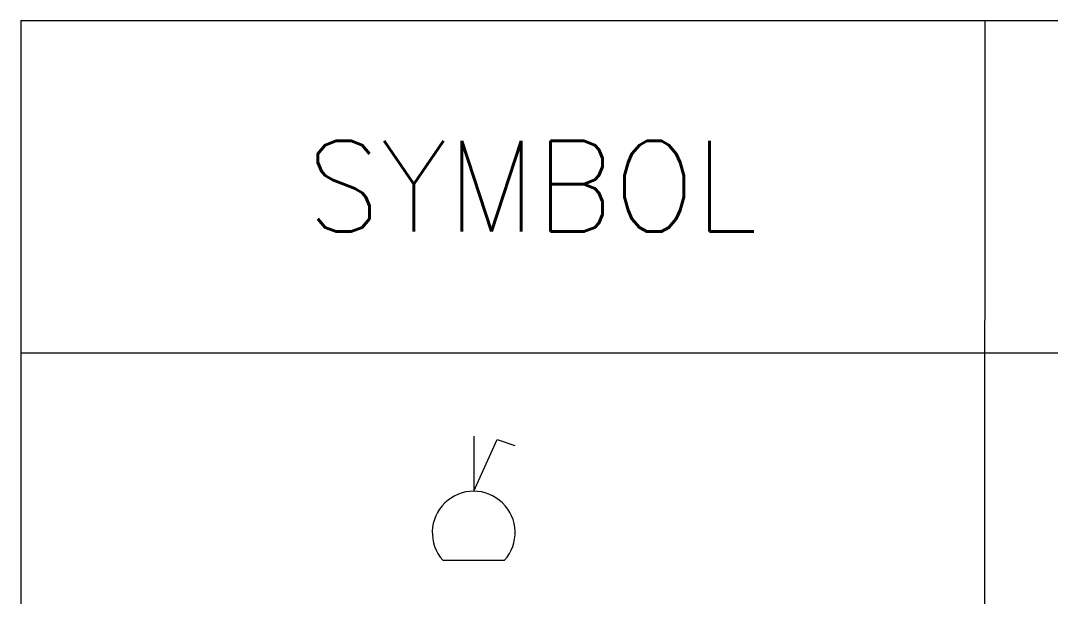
# Model space of a CAD drawing. Header units: millimetres. Extents: x -1834842 to 700335, y -490313101 to 518363.
# Drawn here: x -1341058 to -1337281, y 316161 to 318273 of the extents above; entities that cross this region are included whole.
import ezdxf

# ---------------------------------------------------------------- set-up
doc = ezdxf.new("R2010")
doc.units = ezdxf.units.MM
doc.header["$LTSCALE"] = 0.5
doc.layers.add('LEG', color=7, linetype='Continuous')
doc.styles.add('SIMPLEX_PSE', font='simplex.shx', dxfattribs={"width": 0.8})

msp = doc.modelspace()

# ---------------------------------------------------------------- linework, layer by layer
at = {"layer": 'LEG', "color": 7, "lineweight": 13}
for p, q in [((-1341057.3, 318273.4), (-1341057.8, 288565.4, 0)), ((-1341057.3, 318273.4), (-1325900.5, 318272.4)), ((-1337521.7, 318273.1), (-1337524.1, 288565.2, 0)), ((-1341057.3, 317054.7), (-1325900.6, 317053.6))]:
    msp.add_line(p, q, dxfattribs=at)
at = {"layer": 'LEG', "color": 1, "lineweight": 13}
msp.add_line((-1339396, 316749.6), (-1339396, 316547.1), dxfattribs=at)
at = {"layer": 'LEG', "color": 1, "lineweight": 13, "elevation": 0}
msp.add_lwpolyline([(-1339396, 316547.1), (-1339309.9, 316736.3), (-1339245.4, 316714.8)], dxfattribs=at)
msp.add_lwpolyline([(-1339509.2, 316294), (-1339282.8, 316294, 2.236068), (-1339509.2, 316294)], format="xyb", dxfattribs=at)

# ---------------------------------------------------------------- texts
at = {"layer": 'LEG', "color": 7, "lineweight": 13, "style": 'SIMPLEX_PSE', "width": 0.95}
msp.add_text('SYMBOL', height=333, dxfattribs=at).set_placement((-1340008.6, 317499.2))

doc.saveas('drawing.dxf')
